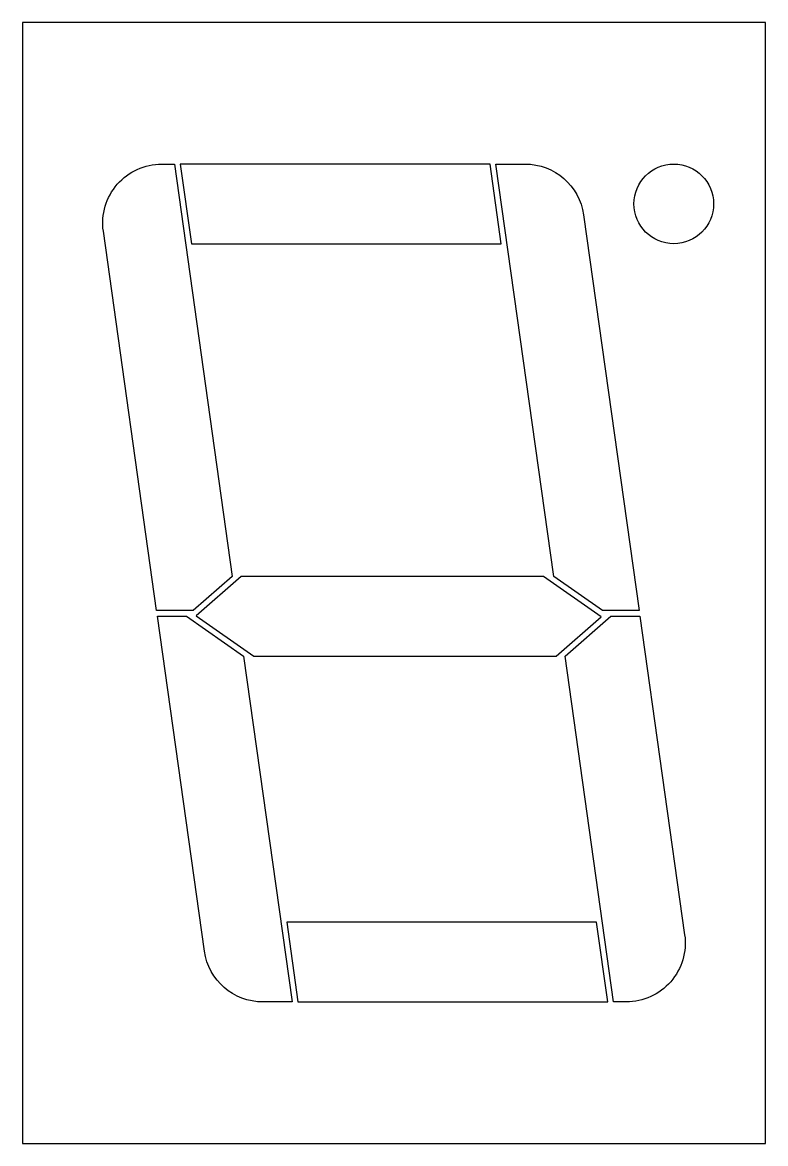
# Model space of a CAD drawing. Header units: millimetres. Extents: x 0 to 12.6, y 0 to 19.
import ezdxf

# ---------------------------------------------------------------- set-up
doc = ezdxf.new("R2010")
doc.units = ezdxf.units.MM
doc.layers.get('0').update_dxf_attribs({"linetype": 'CONTINUOUS'})

msp = doc.modelspace()

# ---------------------------------------------------------------- linework, layer by layer
for points in [[(0, 19), (0, 0), (12.6, 0), (12.6, 19)], [(8.117, 15.25), (7.928, 16.6), (2.677, 16.6), (2.866, 15.25)], [(3.922, 8.261), (9.048, 8.261), (9.814, 8.928), (8.836, 9.611), (3.71, 9.611), (2.944, 8.945)], [(9.923, 2.4), (9.734, 3.75), (4.483, 3.75), (4.672, 2.4)]]:
    msp.add_lwpolyline(points, close=True)
for points in [[(1.372, 15.461, -0.455726), (2.363, 16.6), (2.576, 16.6), (3.558, 9.611), (2.897, 9.036), (2.275, 9.036)], [(8.523, 16.6, -0.373885), (9.513, 15.739), (10.455, 9.036), (9.833, 9.036), (9.011, 9.611), (8.029, 16.6)], [(4.077, 2.4, -0.373885), (3.087, 3.261), (2.289, 8.936), (2.782, 8.936), (3.748, 8.261), (4.571, 2.4)], [(11.228, 3.539, -0.455726), (10.237, 2.4), (10.024, 2.4), (9.201, 8.261), (9.976, 8.936), (10.469, 8.936)]]:
    msp.add_lwpolyline(points, format="xyb", close=True)
msp.add_circle((11.043, 15.925), 0.675)

doc.saveas('drawing.dxf')
